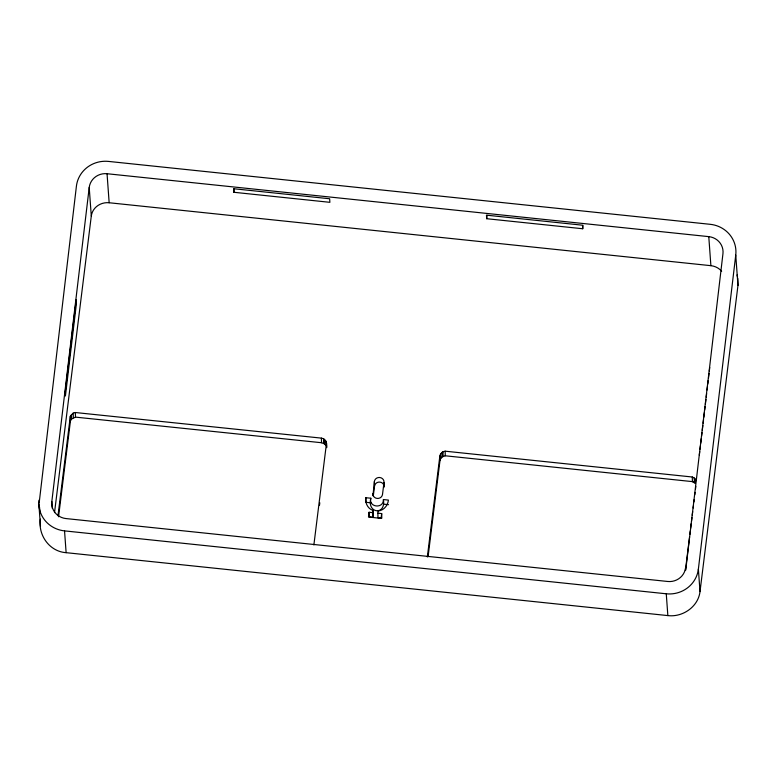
<?xml version="1.0" encoding="UTF-8"?>
<svg xmlns="http://www.w3.org/2000/svg" width="777" height="777" viewBox="0 0 777 777"><rect width="100%" height="100%" fill="white"/><g stroke="black" fill="none" stroke-linecap="round" stroke-linejoin="round"><path stroke-width="1.17" d="M737.849 278.37L737.956 285.47L700.009 591.588C698.28 606.759 682.624 617.453 667.851 615.588L66.123 552.67C49.505 551.592 37.879 535.12 40.404 519.104M233.867 192.278L233.605 188.724L329.633 198.757L329.885 202.321L233.867 192.278L234.12 188.879M583.003 225.349L582.74 228.749L486.723 218.716L486.975 215.316M39.209 502.534L76.418 186.111A29.002 27.865 -4.1 0 1 108.518 161.412L710.246 224.32A29.002 27.865 -4.1 0 1 735.751 255.041L737.956 285.47M52.341 508.401L51.836 501.505L89.219 187.451A16.113 15.482 -4.1 0 1 107.051 173.727L708.779 236.635A16.113 15.482 -4.1 0 1 722.95 253.7L685.741 570.056M699.319 455.137L699.737 451.592M700.019 449.223L700.446 445.668M700.728 443.298L701.291 438.558M701.573 436.188L702 432.643M702.282 430.273L702.845 425.534M703.127 423.164L703.544 419.609M703.826 417.249L704.389 412.509M704.671 410.139L705.098 406.585M705.38 404.215L705.943 399.485M706.225 397.115L706.643 393.56M707.07 390.005L707.488 386.46M707.779 384.091L708.197 380.536M708.478 378.166L709.042 373.426M709.323 371.056L709.751 367.511M700.009 591.588L698.377 569.094L735.751 255.041M54.526 512.606L91.288 216.093L89.219 187.451M57.984 515.753L70.319 416.278L73.193 413.111L75.369 412.529L321.396 438.121C326.068 438.5 327.234 443.784 326.641 447.649L325.893 441.015M58.557 516.763L70.445 420.881L70.319 416.278M313.879 544.959L326.515 443.045M319.502 505.196L319.803 502.797M369.085 512.266L368.492 517.045L381.089 518.366L381.682 513.578L377.865 513.179L378.137 510.994C383.731 510.508 387.898 505.516 388.403 500.077L383.42 499.553C383.673 509.022 368.347 507.556 370.833 498.232L365.841 497.717C364.986 503.04 367.832 508.867 373.174 510.47L373.028 517.259L369.211 516.86L369.085 512.266L372.902 512.665L373.028 517.259M372.97 495.736L374.388 481.478A4.837 4.516 -1.6 0 1 379.749 477.496A4.837 4.516 -1.6 0 1 383.993 482.488L384.12 487.082A4.837 4.516 -1.6 0 0 379.875 482.099A4.837 4.516 -1.6 0 0 374.514 486.081L373.329 495.648M372.902 512.665L373.174 510.47M383.993 482.488L382.507 494.444A4.837 4.516 -1.6 0 1 377.146 498.426A4.837 4.516 -1.6 0 1 372.902 493.434M427.34 556.934L439.86 455.982L440.549 453.962L442.977 451.767L445.153 451.184L692.288 477L694.269 478.02L696.085 480.662M428.069 556.721L439.986 460.576L439.86 455.982M685.392 570.532L689.568 536.868M689.859 534.459L690.306 530.856M690.607 528.447L691.2 523.64M691.501 521.241L691.948 517.628M692.249 515.229L692.696 511.616M693.142 508.012L693.443 505.613M693.89 502L694.182 499.601M694.784 494.784L695.085 492.385M695.532 488.782L695.823 486.373M383.42 499.553C386.082 515.753 366.695 513.568 370.833 498.232M439.986 460.576L440.676 458.566L440.549 453.962M70.445 420.881L71.552 419.026L75.495 417.123L321.532 442.725L324.621 443.968L326.019 445.619M440.676 458.566L442.142 456.944L445.279 455.788L693.472 481.73M91.307 216.093A16.142 15.074 -1.6 0 1 109.159 202.748L710.887 265.676A16.142 15.074 -1.6 0 1 721.658 271.251M370.959 502.836L365.967 502.311L365.841 497.717M383.547 504.147L388.529 504.671M39.035 500.165A29.002 27.865 -4.1 0 0 64.54 530.885L666.268 593.793A29.002 27.865 -4.1 0 0 698.377 569.094M695.056 478.787L695.182 483.381L692.414 481.604L692.288 477M737.052 274.903L737.577 277.214M708.779 236.635L710.887 265.676M666.268 593.793L667.851 615.588M582.74 228.749L582.478 225.194L486.46 215.161L486.723 218.716M107.051 173.727L109.159 202.758M64.54 530.885L66.123 552.67M39.549 507.264L39.977 513.179M38.85 503.807L40.472 526.204M694.269 478.02L694.395 482.624M445.153 451.184L445.279 455.788M442.977 451.767L443.104 456.371M442.016 452.35L442.142 456.944M381.682 513.578L381.808 518.181L377.991 517.783L377.865 513.179M374.388 481.478L374.514 486.081M324.485 439.364L324.621 443.968M323.553 438.762L323.679 443.366M321.396 438.121L321.532 442.725M75.369 412.529L75.495 417.123M73.193 413.111L73.32 417.715M71.416 414.432L71.552 419.026M51.836 501.505A16.113 15.482 -4.1 0 0 66.006 518.57L667.734 581.478A16.113 15.482 -4.1 0 0 685.576 567.754M76.156 300.068L65.161 392.434L65.414 395.998L76.408 303.622L76.156 300.068"/></g></svg>
